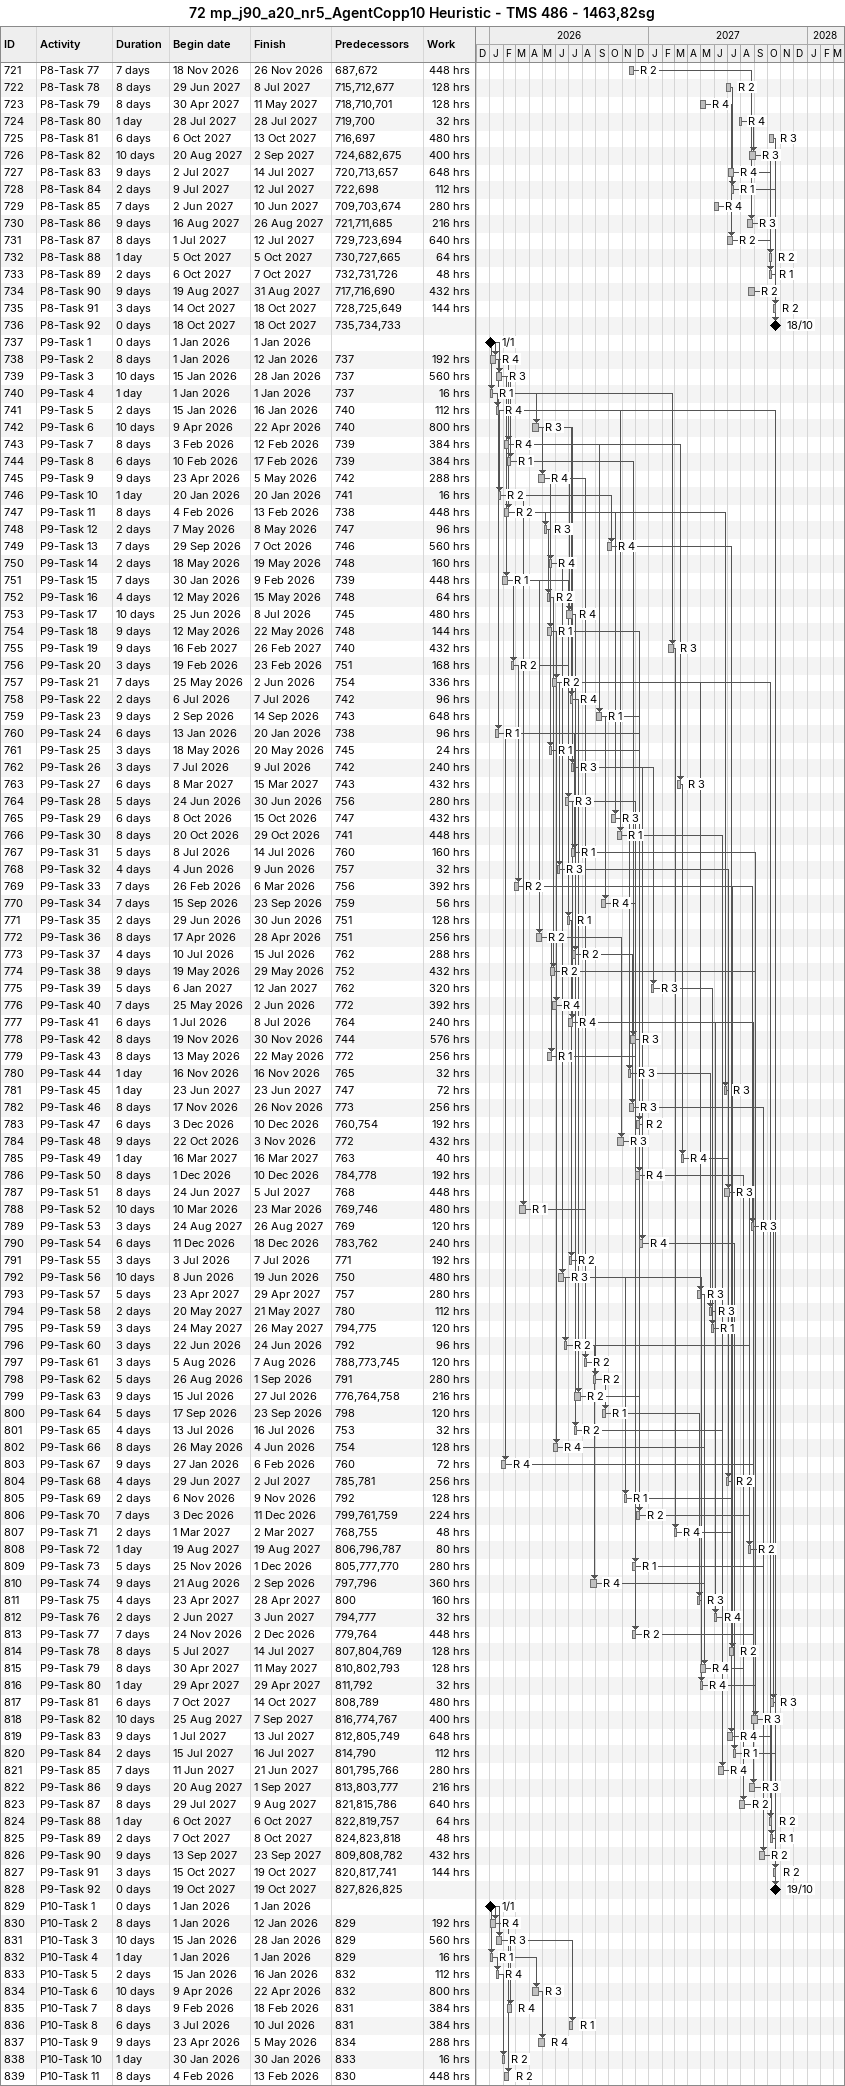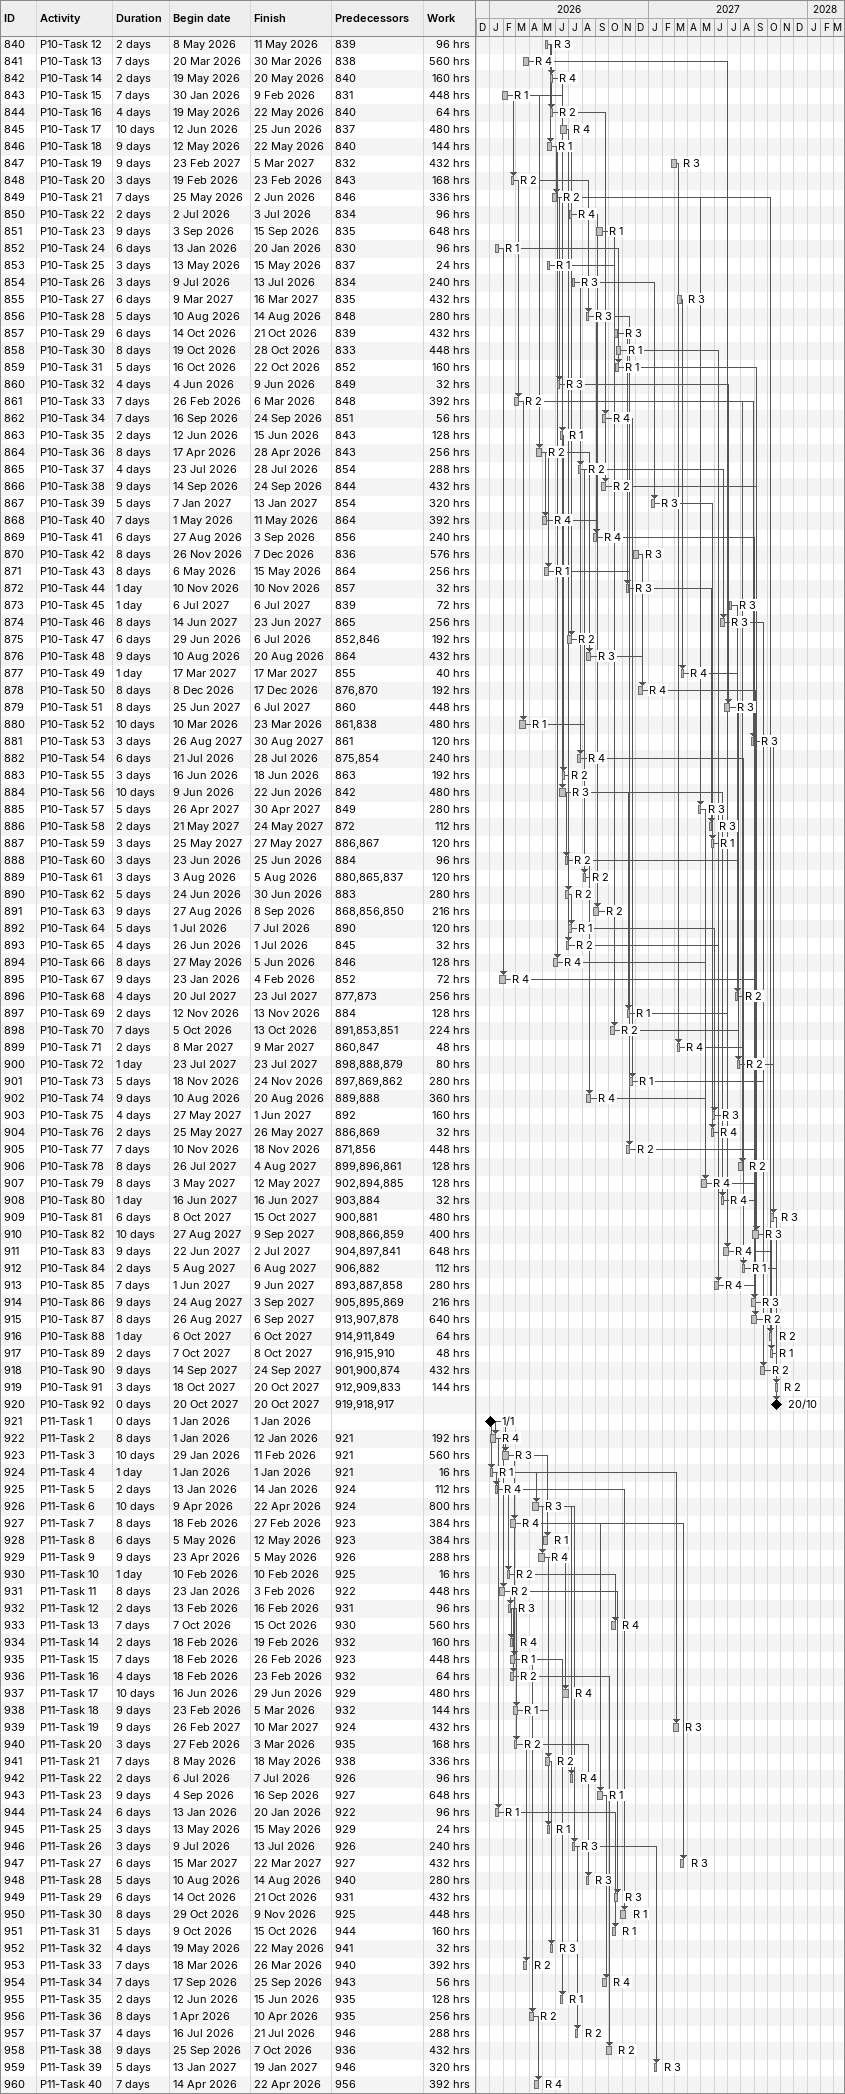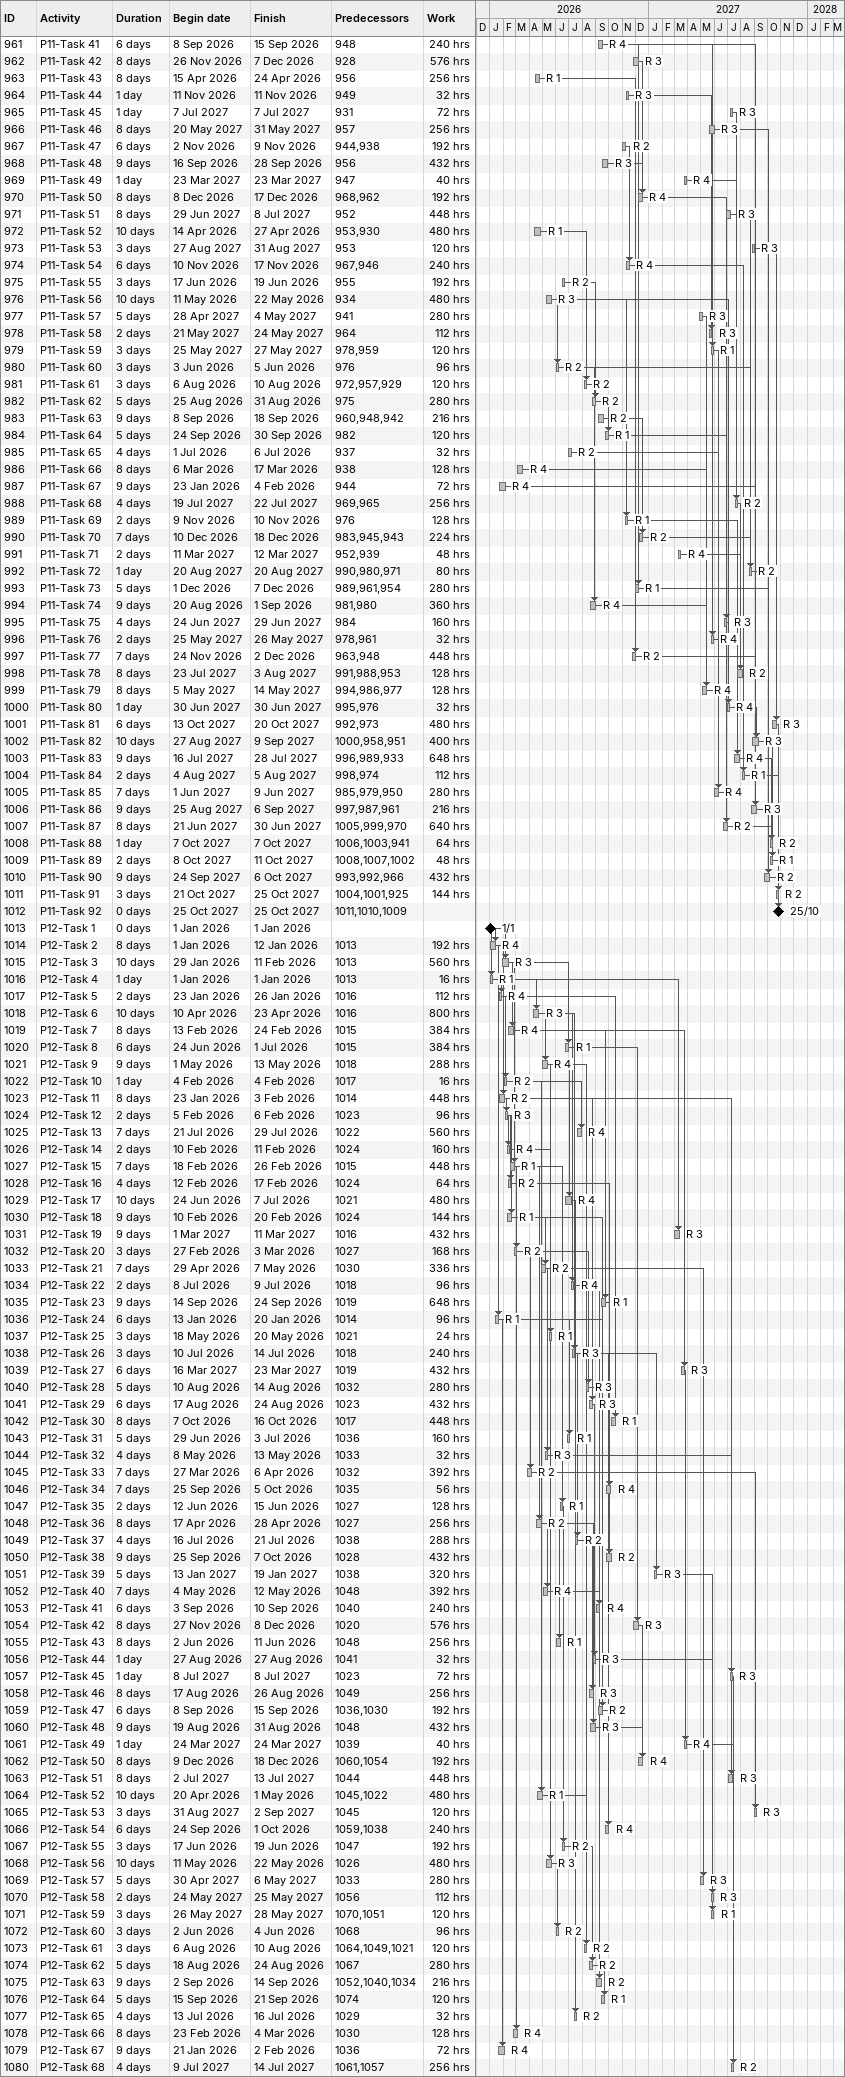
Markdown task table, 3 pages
72 mp_j90_a20_nr5_AgentCopp10 Heuristic - TMS 486 - 1463,82sg

| ID | Task | Duration | Start | Finish | Predecessors | Resources | Work (h) |
|---|---|---|---|---|---|---|---|
| 721 | P8-Task 77 | 7d | 2026-11-18 | 2026-11-26 | 687, 672 | R 2 | 448 |
| 722 | P8-Task 78 | 8d | 2027-06-29 | 2027-07-08 | 715, 712, 677 | R 2 | 128 |
| 723 | P8-Task 79 | 8d | 2027-04-30 | 2027-05-11 | 718, 710, 701 | R 4 | 128 |
| 724 | P8-Task 80 | 1d | 2027-07-28 | 2027-07-28 | 719, 700 | R 4 | 32 |
| 725 | P8-Task 81 | 6d | 2027-10-06 | 2027-10-13 | 716, 697 | R 3 | 480 |
| 726 | P8-Task 82 | 10d | 2027-08-20 | 2027-09-02 | 724, 682, 675 | R 3 | 400 |
| 727 | P8-Task 83 | 9d | 2027-07-02 | 2027-07-14 | 720, 713, 657 | R 4 | 648 |
| 728 | P8-Task 84 | 2d | 2027-07-09 | 2027-07-12 | 722, 698 | R 1 | 112 |
| 729 | P8-Task 85 | 7d | 2027-06-02 | 2027-06-10 | 709, 703, 674 | R 4 | 280 |
| 730 | P8-Task 86 | 9d | 2027-08-16 | 2027-08-26 | 721, 711, 685 | R 3 | 216 |
| 731 | P8-Task 87 | 8d | 2027-07-01 | 2027-07-12 | 729, 723, 694 | R 2 | 640 |
| 732 | P8-Task 88 | 1d | 2027-10-05 | 2027-10-05 | 730, 727, 665 | R 2 | 64 |
| 733 | P8-Task 89 | 2d | 2027-10-06 | 2027-10-07 | 732, 731, 726 | R 1 | 48 |
| 734 | P8-Task 90 | 9d | 2027-08-19 | 2027-08-31 | 717, 716, 690 | R 2 | 432 |
| 735 | P8-Task 91 | 3d | 2027-10-14 | 2027-10-18 | 728, 725, 649 | R 2 | 144 |
| 736 | P8-Task 92 | 0d | 2027-10-18 | 2027-10-18 | 735, 734, 733 |  |  |
| 737 | P9-Task 1 | 0d | 2026-01-01 | 2026-01-01 |  |  |  |
| 738 | P9-Task 2 | 8d | 2026-01-01 | 2026-01-12 | 737 | R 4 | 192 |
| 739 | P9-Task 3 | 10d | 2026-01-15 | 2026-01-28 | 737 | R 3 | 560 |
| 740 | P9-Task 4 | 1d | 2026-01-01 | 2026-01-01 | 737 | R 1 | 16 |
| 741 | P9-Task 5 | 2d | 2026-01-15 | 2026-01-16 | 740 | R 4 | 112 |
| 742 | P9-Task 6 | 10d | 2026-04-09 | 2026-04-22 | 740 | R 3 | 800 |
| 743 | P9-Task 7 | 8d | 2026-02-03 | 2026-02-12 | 739 | R 4 | 384 |
| 744 | P9-Task 8 | 6d | 2026-02-10 | 2026-02-17 | 739 | R 1 | 384 |
| 745 | P9-Task 9 | 9d | 2026-04-23 | 2026-05-05 | 742 | R 4 | 288 |
| 746 | P9-Task 10 | 1d | 2026-01-20 | 2026-01-20 | 741 | R 2 | 16 |
| 747 | P9-Task 11 | 8d | 2026-02-04 | 2026-02-13 | 738 | R 2 | 448 |
| 748 | P9-Task 12 | 2d | 2026-05-07 | 2026-05-08 | 747 | R 3 | 96 |
| 749 | P9-Task 13 | 7d | 2026-09-29 | 2026-10-07 | 746 | R 4 | 560 |
| 750 | P9-Task 14 | 2d | 2026-05-18 | 2026-05-19 | 748 | R 4 | 160 |
| 751 | P9-Task 15 | 7d | 2026-01-30 | 2026-02-09 | 739 | R 1 | 448 |
| 752 | P9-Task 16 | 4d | 2026-05-12 | 2026-05-15 | 748 | R 2 | 64 |
| 753 | P9-Task 17 | 10d | 2026-06-25 | 2026-07-08 | 745 | R 4 | 480 |
| 754 | P9-Task 18 | 9d | 2026-05-12 | 2026-05-22 | 748 | R 1 | 144 |
| 755 | P9-Task 19 | 9d | 2027-02-16 | 2027-02-26 | 740 | R 3 | 432 |
| 756 | P9-Task 20 | 3d | 2026-02-19 | 2026-02-23 | 751 | R 2 | 168 |
| 757 | P9-Task 21 | 7d | 2026-05-25 | 2026-06-02 | 754 | R 2 | 336 |
| 758 | P9-Task 22 | 2d | 2026-07-06 | 2026-07-07 | 742 | R 4 | 96 |
| 759 | P9-Task 23 | 9d | 2026-09-02 | 2026-09-14 | 743 | R 1 | 648 |
| 760 | P9-Task 24 | 6d | 2026-01-13 | 2026-01-20 | 738 | R 1 | 96 |
| 761 | P9-Task 25 | 3d | 2026-05-18 | 2026-05-20 | 745 | R 1 | 24 |
| 762 | P9-Task 26 | 3d | 2026-07-07 | 2026-07-09 | 742 | R 3 | 240 |
| 763 | P9-Task 27 | 6d | 2027-03-08 | 2027-03-15 | 743 | R 3 | 432 |
| 764 | P9-Task 28 | 5d | 2026-06-24 | 2026-06-30 | 756 | R 3 | 280 |
| 765 | P9-Task 29 | 6d | 2026-10-08 | 2026-10-15 | 747 | R 3 | 432 |
| 766 | P9-Task 30 | 8d | 2026-10-20 | 2026-10-29 | 741 | R 1 | 448 |
| 767 | P9-Task 31 | 5d | 2026-07-08 | 2026-07-14 | 760 | R 1 | 160 |
| 768 | P9-Task 32 | 4d | 2026-06-04 | 2026-06-09 | 757 | R 3 | 32 |
| 769 | P9-Task 33 | 7d | 2026-02-26 | 2026-03-06 | 756 | R 2 | 392 |
| 770 | P9-Task 34 | 7d | 2026-09-15 | 2026-09-23 | 759 | R 4 | 56 |
| 771 | P9-Task 35 | 2d | 2026-06-29 | 2026-06-30 | 751 | R 1 | 128 |
| 772 | P9-Task 36 | 8d | 2026-04-17 | 2026-04-28 | 751 | R 2 | 256 |
| 773 | P9-Task 37 | 4d | 2026-07-10 | 2026-07-15 | 762 | R 2 | 288 |
| 774 | P9-Task 38 | 9d | 2026-05-19 | 2026-05-29 | 752 | R 2 | 432 |
| 775 | P9-Task 39 | 5d | 2027-01-06 | 2027-01-12 | 762 | R 3 | 320 |
| 776 | P9-Task 40 | 7d | 2026-05-25 | 2026-06-02 | 772 | R 4 | 392 |
| 777 | P9-Task 41 | 6d | 2026-07-01 | 2026-07-08 | 764 | R 4 | 240 |
| 778 | P9-Task 42 | 8d | 2026-11-19 | 2026-11-30 | 744 | R 3 | 576 |
| 779 | P9-Task 43 | 8d | 2026-05-13 | 2026-05-22 | 772 | R 1 | 256 |
| 780 | P9-Task 44 | 1d | 2026-11-16 | 2026-11-16 | 765 | R 3 | 32 |
| 781 | P9-Task 45 | 1d | 2027-06-23 | 2027-06-23 | 747 | R 3 | 72 |
| 782 | P9-Task 46 | 8d | 2026-11-17 | 2026-11-26 | 773 | R 3 | 256 |
| 783 | P9-Task 47 | 6d | 2026-12-03 | 2026-12-10 | 760, 754 | R 2 | 192 |
| 784 | P9-Task 48 | 9d | 2026-10-22 | 2026-11-03 | 772 | R 3 | 432 |
| 785 | P9-Task 49 | 1d | 2027-03-16 | 2027-03-16 | 763 | R 4 | 40 |
| 786 | P9-Task 50 | 8d | 2026-12-01 | 2026-12-10 | 784, 778 | R 4 | 192 |
| 787 | P9-Task 51 | 8d | 2027-06-24 | 2027-07-05 | 768 | R 3 | 448 |
| 788 | P9-Task 52 | 10d | 2026-03-10 | 2026-03-23 | 769, 746 | R 1 | 480 |
| 789 | P9-Task 53 | 3d | 2027-08-24 | 2027-08-26 | 769 | R 3 | 120 |
| 790 | P9-Task 54 | 6d | 2026-12-11 | 2026-12-18 | 783, 762 | R 4 | 240 |
| 791 | P9-Task 55 | 3d | 2026-07-03 | 2026-07-07 | 771 | R 2 | 192 |
| 792 | P9-Task 56 | 10d | 2026-06-08 | 2026-06-19 | 750 | R 3 | 480 |
| 793 | P9-Task 57 | 5d | 2027-04-23 | 2027-04-29 | 757 | R 3 | 280 |
| 794 | P9-Task 58 | 2d | 2027-05-20 | 2027-05-21 | 780 | R 3 | 112 |
| 795 | P9-Task 59 | 3d | 2027-05-24 | 2027-05-26 | 794, 775 | R 1 | 120 |
| 796 | P9-Task 60 | 3d | 2026-06-22 | 2026-06-24 | 792 | R 2 | 96 |
| 797 | P9-Task 61 | 3d | 2026-08-05 | 2026-08-07 | 788, 773, 745 | R 2 | 120 |
| 798 | P9-Task 62 | 5d | 2026-08-26 | 2026-09-01 | 791 | R 2 | 280 |
| 799 | P9-Task 63 | 9d | 2026-07-15 | 2026-07-27 | 776, 764, 758 | R 2 | 216 |
| 800 | P9-Task 64 | 5d | 2026-09-17 | 2026-09-23 | 798 | R 1 | 120 |
| 801 | P9-Task 65 | 4d | 2026-07-13 | 2026-07-16 | 753 | R 2 | 32 |
| 802 | P9-Task 66 | 8d | 2026-05-26 | 2026-06-04 | 754 | R 4 | 128 |
| 803 | P9-Task 67 | 9d | 2026-01-27 | 2026-02-06 | 760 | R 4 | 72 |
| 804 | P9-Task 68 | 4d | 2027-06-29 | 2027-07-02 | 785, 781 | R 2 | 256 |
| 805 | P9-Task 69 | 2d | 2026-11-06 | 2026-11-09 | 792 | R 1 | 128 |
| 806 | P9-Task 70 | 7d | 2026-12-03 | 2026-12-11 | 799, 761, 759 | R 2 | 224 |
| 807 | P9-Task 71 | 2d | 2027-03-01 | 2027-03-02 | 768, 755 | R 4 | 48 |
| 808 | P9-Task 72 | 1d | 2027-08-19 | 2027-08-19 | 806, 796, 787 | R 2 | 80 |
| 809 | P9-Task 73 | 5d | 2026-11-25 | 2026-12-01 | 805, 777, 770 | R 1 | 280 |
| 810 | P9-Task 74 | 9d | 2026-08-21 | 2026-09-02 | 797, 796 | R 4 | 360 |
| 811 | P9-Task 75 | 4d | 2027-04-23 | 2027-04-28 | 800 | R 3 | 160 |
| 812 | P9-Task 76 | 2d | 2027-06-02 | 2027-06-03 | 794, 777 | R 4 | 32 |
| 813 | P9-Task 77 | 7d | 2026-11-24 | 2026-12-02 | 779, 764 | R 2 | 448 |
| 814 | P9-Task 78 | 8d | 2027-07-05 | 2027-07-14 | 807, 804, 769 | R 2 | 128 |
| 815 | P9-Task 79 | 8d | 2027-04-30 | 2027-05-11 | 810, 802, 793 | R 4 | 128 |
| 816 | P9-Task 80 | 1d | 2027-04-29 | 2027-04-29 | 811, 792 | R 4 | 32 |
| 817 | P9-Task 81 | 6d | 2027-10-07 | 2027-10-14 | 808, 789 | R 3 | 480 |
| 818 | P9-Task 82 | 10d | 2027-08-25 | 2027-09-07 | 816, 774, 767 | R 3 | 400 |
| 819 | P9-Task 83 | 9d | 2027-07-01 | 2027-07-13 | 812, 805, 749 | R 4 | 648 |
| 820 | P9-Task 84 | 2d | 2027-07-15 | 2027-07-16 | 814, 790 | R 1 | 112 |
| 821 | P9-Task 85 | 7d | 2027-06-11 | 2027-06-21 | 801, 795, 766 | R 4 | 280 |
| 822 | P9-Task 86 | 9d | 2027-08-20 | 2027-09-01 | 813, 803, 777 | R 3 | 216 |
| 823 | P9-Task 87 | 8d | 2027-07-29 | 2027-08-09 | 821, 815, 786 | R 2 | 640 |
| 824 | P9-Task 88 | 1d | 2027-10-06 | 2027-10-06 | 822, 819, 757 | R 2 | 64 |
| 825 | P9-Task 89 | 2d | 2027-10-07 | 2027-10-08 | 824, 823, 818 | R 1 | 48 |
| 826 | P9-Task 90 | 9d | 2027-09-13 | 2027-09-23 | 809, 808, 782 | R 2 | 432 |
| 827 | P9-Task 91 | 3d | 2027-10-15 | 2027-10-19 | 820, 817, 741 | R 2 | 144 |
| 828 | P9-Task 92 | 0d | 2027-10-19 | 2027-10-19 | 827, 826, 825 |  |  |
| 829 | P10-Task 1 | 0d | 2026-01-01 | 2026-01-01 |  |  |  |
| 830 | P10-Task 2 | 8d | 2026-01-01 | 2026-01-12 | 829 | R 4 | 192 |
| 831 | P10-Task 3 | 10d | 2026-01-15 | 2026-01-28 | 829 | R 3 | 560 |
| 832 | P10-Task 4 | 1d | 2026-01-01 | 2026-01-01 | 829 | R 1 | 16 |
| 833 | P10-Task 5 | 2d | 2026-01-15 | 2026-01-16 | 832 | R 4 | 112 |
| 834 | P10-Task 6 | 10d | 2026-04-09 | 2026-04-22 | 832 | R 3 | 800 |
| 835 | P10-Task 7 | 8d | 2026-02-09 | 2026-02-18 | 831 | R 4 | 384 |
| 836 | P10-Task 8 | 6d | 2026-07-03 | 2026-07-10 | 831 | R 1 | 384 |
| 837 | P10-Task 9 | 9d | 2026-04-23 | 2026-05-05 | 834 | R 4 | 288 |
| 838 | P10-Task 10 | 1d | 2026-01-30 | 2026-01-30 | 833 | R 2 | 16 |
| 839 | P10-Task 11 | 8d | 2026-02-04 | 2026-02-13 | 830 | R 2 | 448 |
| 840 | P10-Task 12 | 2d | 2026-05-08 | 2026-05-11 | 839 | R 3 | 96 |
| 841 | P10-Task 13 | 7d | 2026-03-20 | 2026-03-30 | 838 | R 4 | 560 |
| 842 | P10-Task 14 | 2d | 2026-05-19 | 2026-05-20 | 840 | R 4 | 160 |
| 843 | P10-Task 15 | 7d | 2026-01-30 | 2026-02-09 | 831 | R 1 | 448 |
| 844 | P10-Task 16 | 4d | 2026-05-19 | 2026-05-22 | 840 | R 2 | 64 |
| 845 | P10-Task 17 | 10d | 2026-06-12 | 2026-06-25 | 837 | R 4 | 480 |
| 846 | P10-Task 18 | 9d | 2026-05-12 | 2026-05-22 | 840 | R 1 | 144 |
| 847 | P10-Task 19 | 9d | 2027-02-23 | 2027-03-05 | 832 | R 3 | 432 |
| 848 | P10-Task 20 | 3d | 2026-02-19 | 2026-02-23 | 843 | R 2 | 168 |
| 849 | P10-Task 21 | 7d | 2026-05-25 | 2026-06-02 | 846 | R 2 | 336 |
| 850 | P10-Task 22 | 2d | 2026-07-02 | 2026-07-03 | 834 | R 4 | 96 |
| 851 | P10-Task 23 | 9d | 2026-09-03 | 2026-09-15 | 835 | R 1 | 648 |
| 852 | P10-Task 24 | 6d | 2026-01-13 | 2026-01-20 | 830 | R 1 | 96 |
| 853 | P10-Task 25 | 3d | 2026-05-13 | 2026-05-15 | 837 | R 1 | 24 |
| 854 | P10-Task 26 | 3d | 2026-07-09 | 2026-07-13 | 834 | R 3 | 240 |
| 855 | P10-Task 27 | 6d | 2027-03-09 | 2027-03-16 | 835 | R 3 | 432 |
| 856 | P10-Task 28 | 5d | 2026-08-10 | 2026-08-14 | 848 | R 3 | 280 |
| 857 | P10-Task 29 | 6d | 2026-10-14 | 2026-10-21 | 839 | R 3 | 432 |
| 858 | P10-Task 30 | 8d | 2026-10-19 | 2026-10-28 | 833 | R 1 | 448 |
| 859 | P10-Task 31 | 5d | 2026-10-16 | 2026-10-22 | 852 | R 1 | 160 |
| 860 | P10-Task 32 | 4d | 2026-06-04 | 2026-06-09 | 849 | R 3 | 32 |
| 861 | P10-Task 33 | 7d | 2026-02-26 | 2026-03-06 | 848 | R 2 | 392 |
| 862 | P10-Task 34 | 7d | 2026-09-16 | 2026-09-24 | 851 | R 4 | 56 |
| 863 | P10-Task 35 | 2d | 2026-06-12 | 2026-06-15 | 843 | R 1 | 128 |
| 864 | P10-Task 36 | 8d | 2026-04-17 | 2026-04-28 | 843 | R 2 | 256 |
| 865 | P10-Task 37 | 4d | 2026-07-23 | 2026-07-28 | 854 | R 2 | 288 |
| 866 | P10-Task 38 | 9d | 2026-09-14 | 2026-09-24 | 844 | R 2 | 432 |
| 867 | P10-Task 39 | 5d | 2027-01-07 | 2027-01-13 | 854 | R 3 | 320 |
| 868 | P10-Task 40 | 7d | 2026-05-01 | 2026-05-11 | 864 | R 4 | 392 |
| 869 | P10-Task 41 | 6d | 2026-08-27 | 2026-09-03 | 856 | R 4 | 240 |
| 870 | P10-Task 42 | 8d | 2026-11-26 | 2026-12-07 | 836 | R 3 | 576 |
| 871 | P10-Task 43 | 8d | 2026-05-06 | 2026-05-15 | 864 | R 1 | 256 |
| 872 | P10-Task 44 | 1d | 2026-11-10 | 2026-11-10 | 857 | R 3 | 32 |
| 873 | P10-Task 45 | 1d | 2027-07-06 | 2027-07-06 | 839 | R 3 | 72 |
| 874 | P10-Task 46 | 8d | 2027-06-14 | 2027-06-23 | 865 | R 3 | 256 |
| 875 | P10-Task 47 | 6d | 2026-06-29 | 2026-07-06 | 852, 846 | R 2 | 192 |
| 876 | P10-Task 48 | 9d | 2026-08-10 | 2026-08-20 | 864 | R 3 | 432 |
| 877 | P10-Task 49 | 1d | 2027-03-17 | 2027-03-17 | 855 | R 4 | 40 |
| 878 | P10-Task 50 | 8d | 2026-12-08 | 2026-12-17 | 876, 870 | R 4 | 192 |
| 879 | P10-Task 51 | 8d | 2027-06-25 | 2027-07-06 | 860 | R 3 | 448 |
| 880 | P10-Task 52 | 10d | 2026-03-10 | 2026-03-23 | 861, 838 | R 1 | 480 |
| 881 | P10-Task 53 | 3d | 2027-08-26 | 2027-08-30 | 861 | R 3 | 120 |
| 882 | P10-Task 54 | 6d | 2026-07-21 | 2026-07-28 | 875, 854 | R 4 | 240 |
| 883 | P10-Task 55 | 3d | 2026-06-16 | 2026-06-18 | 863 | R 2 | 192 |
| 884 | P10-Task 56 | 10d | 2026-06-09 | 2026-06-22 | 842 | R 3 | 480 |
| 885 | P10-Task 57 | 5d | 2027-04-26 | 2027-04-30 | 849 | R 3 | 280 |
| 886 | P10-Task 58 | 2d | 2027-05-21 | 2027-05-24 | 872 | R 3 | 112 |
| 887 | P10-Task 59 | 3d | 2027-05-25 | 2027-05-27 | 886, 867 | R 1 | 120 |
| 888 | P10-Task 60 | 3d | 2026-06-23 | 2026-06-25 | 884 | R 2 | 96 |
| 889 | P10-Task 61 | 3d | 2026-08-03 | 2026-08-05 | 880, 865, 837 | R 2 | 120 |
| 890 | P10-Task 62 | 5d | 2026-06-24 | 2026-06-30 | 883 | R 2 | 280 |
| 891 | P10-Task 63 | 9d | 2026-08-27 | 2026-09-08 | 868, 856, 850 | R 2 | 216 |
| 892 | P10-Task 64 | 5d | 2026-07-01 | 2026-07-07 | 890 | R 1 | 120 |
| 893 | P10-Task 65 | 4d | 2026-06-26 | 2026-07-01 | 845 | R 2 | 32 |
| 894 | P10-Task 66 | 8d | 2026-05-27 | 2026-06-05 | 846 | R 4 | 128 |
| 895 | P10-Task 67 | 9d | 2026-01-23 | 2026-02-04 | 852 | R 4 | 72 |
| 896 | P10-Task 68 | 4d | 2027-07-20 | 2027-07-23 | 877, 873 | R 2 | 256 |
| 897 | P10-Task 69 | 2d | 2026-11-12 | 2026-11-13 | 884 | R 1 | 128 |
| 898 | P10-Task 70 | 7d | 2026-10-05 | 2026-10-13 | 891, 853, 851 | R 2 | 224 |
| 899 | P10-Task 71 | 2d | 2027-03-08 | 2027-03-09 | 860, 847 | R 4 | 48 |
| 900 | P10-Task 72 | 1d | 2027-07-23 | 2027-07-23 | 898, 888, 879 | R 2 | 80 |
| 901 | P10-Task 73 | 5d | 2026-11-18 | 2026-11-24 | 897, 869, 862 | R 1 | 280 |
| 902 | P10-Task 74 | 9d | 2026-08-10 | 2026-08-20 | 889, 888 | R 4 | 360 |
| 903 | P10-Task 75 | 4d | 2027-05-27 | 2027-06-01 | 892 | R 3 | 160 |
| 904 | P10-Task 76 | 2d | 2027-05-25 | 2027-05-26 | 886, 869 | R 4 | 32 |
| 905 | P10-Task 77 | 7d | 2026-11-10 | 2026-11-18 | 871, 856 | R 2 | 448 |
| 906 | P10-Task 78 | 8d | 2027-07-26 | 2027-08-04 | 899, 896, 861 | R 2 | 128 |
| 907 | P10-Task 79 | 8d | 2027-05-03 | 2027-05-12 | 902, 894, 885 | R 4 | 128 |
| 908 | P10-Task 80 | 1d | 2027-06-16 | 2027-06-16 | 903, 884 | R 4 | 32 |
| 909 | P10-Task 81 | 6d | 2027-10-08 | 2027-10-15 | 900, 881 | R 3 | 480 |
| 910 | P10-Task 82 | 10d | 2027-08-27 | 2027-09-09 | 908, 866, 859 | R 3 | 400 |
| 911 | P10-Task 83 | 9d | 2027-06-22 | 2027-07-02 | 904, 897, 841 | R 4 | 648 |
| 912 | P10-Task 84 | 2d | 2027-08-05 | 2027-08-06 | 906, 882 | R 1 | 112 |
| 913 | P10-Task 85 | 7d | 2027-06-01 | 2027-06-09 | 893, 887, 858 | R 4 | 280 |
| 914 | P10-Task 86 | 9d | 2027-08-24 | 2027-09-03 | 905, 895, 869 | R 3 | 216 |
| 915 | P10-Task 87 | 8d | 2027-08-26 | 2027-09-06 | 913, 907, 878 | R 2 | 640 |
| 916 | P10-Task 88 | 1d | 2027-10-06 | 2027-10-06 | 914, 911, 849 | R 2 | 64 |
| 917 | P10-Task 89 | 2d | 2027-10-07 | 2027-10-08 | 916, 915, 910 | R 1 | 48 |
| 918 | P10-Task 90 | 9d | 2027-09-14 | 2027-09-24 | 901, 900, 874 | R 2 | 432 |
| 919 | P10-Task 91 | 3d | 2027-10-18 | 2027-10-20 | 912, 909, 833 | R 2 | 144 |
| 920 | P10-Task 92 | 0d | 2027-10-20 | 2027-10-20 | 919, 918, 917 |  |  |
| 921 | P11-Task 1 | 0d | 2026-01-01 | 2026-01-01 |  |  |  |
| 922 | P11-Task 2 | 8d | 2026-01-01 | 2026-01-12 | 921 | R 4 | 192 |
| 923 | P11-Task 3 | 10d | 2026-01-29 | 2026-02-11 | 921 | R 3 | 560 |
| 924 | P11-Task 4 | 1d | 2026-01-01 | 2026-01-01 | 921 | R 1 | 16 |
| 925 | P11-Task 5 | 2d | 2026-01-13 | 2026-01-14 | 924 | R 4 | 112 |
| 926 | P11-Task 6 | 10d | 2026-04-09 | 2026-04-22 | 924 | R 3 | 800 |
| 927 | P11-Task 7 | 8d | 2026-02-18 | 2026-02-27 | 923 | R 4 | 384 |
| 928 | P11-Task 8 | 6d | 2026-05-05 | 2026-05-12 | 923 | R 1 | 384 |
| 929 | P11-Task 9 | 9d | 2026-04-23 | 2026-05-05 | 926 | R 4 | 288 |
| 930 | P11-Task 10 | 1d | 2026-02-10 | 2026-02-10 | 925 | R 2 | 16 |
| 931 | P11-Task 11 | 8d | 2026-01-23 | 2026-02-03 | 922 | R 2 | 448 |
| 932 | P11-Task 12 | 2d | 2026-02-13 | 2026-02-16 | 931 | R 3 | 96 |
| 933 | P11-Task 13 | 7d | 2026-10-07 | 2026-10-15 | 930 | R 4 | 560 |
| 934 | P11-Task 14 | 2d | 2026-02-18 | 2026-02-19 | 932 | R 4 | 160 |
| 935 | P11-Task 15 | 7d | 2026-02-18 | 2026-02-26 | 923 | R 1 | 448 |
| 936 | P11-Task 16 | 4d | 2026-02-18 | 2026-02-23 | 932 | R 2 | 64 |
| 937 | P11-Task 17 | 10d | 2026-06-16 | 2026-06-29 | 929 | R 4 | 480 |
| 938 | P11-Task 18 | 9d | 2026-02-23 | 2026-03-05 | 932 | R 1 | 144 |
| 939 | P11-Task 19 | 9d | 2027-02-26 | 2027-03-10 | 924 | R 3 | 432 |
| 940 | P11-Task 20 | 3d | 2026-02-27 | 2026-03-03 | 935 | R 2 | 168 |
| 941 | P11-Task 21 | 7d | 2026-05-08 | 2026-05-18 | 938 | R 2 | 336 |
| 942 | P11-Task 22 | 2d | 2026-07-06 | 2026-07-07 | 926 | R 4 | 96 |
| 943 | P11-Task 23 | 9d | 2026-09-04 | 2026-09-16 | 927 | R 1 | 648 |
| 944 | P11-Task 24 | 6d | 2026-01-13 | 2026-01-20 | 922 | R 1 | 96 |
| 945 | P11-Task 25 | 3d | 2026-05-13 | 2026-05-15 | 929 | R 1 | 24 |
| 946 | P11-Task 26 | 3d | 2026-07-09 | 2026-07-13 | 926 | R 3 | 240 |
| 947 | P11-Task 27 | 6d | 2027-03-15 | 2027-03-22 | 927 | R 3 | 432 |
| 948 | P11-Task 28 | 5d | 2026-08-10 | 2026-08-14 | 940 | R 3 | 280 |
| 949 | P11-Task 29 | 6d | 2026-10-14 | 2026-10-21 | 931 | R 3 | 432 |
| 950 | P11-Task 30 | 8d | 2026-10-29 | 2026-11-09 | 925 | R 1 | 448 |
| 951 | P11-Task 31 | 5d | 2026-10-09 | 2026-10-15 | 944 | R 1 | 160 |
| 952 | P11-Task 32 | 4d | 2026-05-19 | 2026-05-22 | 941 | R 3 | 32 |
| 953 | P11-Task 33 | 7d | 2026-03-18 | 2026-03-26 | 940 | R 2 | 392 |
| 954 | P11-Task 34 | 7d | 2026-09-17 | 2026-09-25 | 943 | R 4 | 56 |
| 955 | P11-Task 35 | 2d | 2026-06-12 | 2026-06-15 | 935 | R 1 | 128 |
| 956 | P11-Task 36 | 8d | 2026-04-01 | 2026-04-10 | 935 | R 2 | 256 |
| 957 | P11-Task 37 | 4d | 2026-07-16 | 2026-07-21 | 946 | R 2 | 288 |
| 958 | P11-Task 38 | 9d | 2026-09-25 | 2026-10-07 | 936 | R 2 | 432 |
| 959 | P11-Task 39 | 5d | 2027-01-13 | 2027-01-19 | 946 | R 3 | 320 |
| 960 | P11-Task 40 | 7d | 2026-04-14 | 2026-04-22 | 956 | R 4 | 392 |
| 961 | P11-Task 41 | 6d | 2026-09-08 | 2026-09-15 | 948 | R 4 | 240 |
| 962 | P11-Task 42 | 8d | 2026-11-26 | 2026-12-07 | 928 | R 3 | 576 |
| 963 | P11-Task 43 | 8d | 2026-04-15 | 2026-04-24 | 956 | R 1 | 256 |
| 964 | P11-Task 44 | 1d | 2026-11-11 | 2026-11-11 | 949 | R 3 | 32 |
| 965 | P11-Task 45 | 1d | 2027-07-07 | 2027-07-07 | 931 | R 3 | 72 |
| 966 | P11-Task 46 | 8d | 2027-05-20 | 2027-05-31 | 957 | R 3 | 256 |
| 967 | P11-Task 47 | 6d | 2026-11-02 | 2026-11-09 | 944, 938 | R 2 | 192 |
| 968 | P11-Task 48 | 9d | 2026-09-16 | 2026-09-28 | 956 | R 3 | 432 |
| 969 | P11-Task 49 | 1d | 2027-03-23 | 2027-03-23 | 947 | R 4 | 40 |
| 970 | P11-Task 50 | 8d | 2026-12-08 | 2026-12-17 | 968, 962 | R 4 | 192 |
| 971 | P11-Task 51 | 8d | 2027-06-29 | 2027-07-08 | 952 | R 3 | 448 |
| 972 | P11-Task 52 | 10d | 2026-04-14 | 2026-04-27 | 953, 930 | R 1 | 480 |
| 973 | P11-Task 53 | 3d | 2027-08-27 | 2027-08-31 | 953 | R 3 | 120 |
| 974 | P11-Task 54 | 6d | 2026-11-10 | 2026-11-17 | 967, 946 | R 4 | 240 |
| 975 | P11-Task 55 | 3d | 2026-06-17 | 2026-06-19 | 955 | R 2 | 192 |
| 976 | P11-Task 56 | 10d | 2026-05-11 | 2026-05-22 | 934 | R 3 | 480 |
| 977 | P11-Task 57 | 5d | 2027-04-28 | 2027-05-04 | 941 | R 3 | 280 |
| 978 | P11-Task 58 | 2d | 2027-05-21 | 2027-05-24 | 964 | R 3 | 112 |
| 979 | P11-Task 59 | 3d | 2027-05-25 | 2027-05-27 | 978, 959 | R 1 | 120 |
| 980 | P11-Task 60 | 3d | 2026-06-03 | 2026-06-05 | 976 | R 2 | 96 |
| 981 | P11-Task 61 | 3d | 2026-08-06 | 2026-08-10 | 972, 957, 929 | R 2 | 120 |
| 982 | P11-Task 62 | 5d | 2026-08-25 | 2026-08-31 | 975 | R 2 | 280 |
| 983 | P11-Task 63 | 9d | 2026-09-08 | 2026-09-18 | 960, 948, 942 | R 2 | 216 |
| 984 | P11-Task 64 | 5d | 2026-09-24 | 2026-09-30 | 982 | R 1 | 120 |
| 985 | P11-Task 65 | 4d | 2026-07-01 | 2026-07-06 | 937 | R 2 | 32 |
| 986 | P11-Task 66 | 8d | 2026-03-06 | 2026-03-17 | 938 | R 4 | 128 |
| 987 | P11-Task 67 | 9d | 2026-01-23 | 2026-02-04 | 944 | R 4 | 72 |
| 988 | P11-Task 68 | 4d | 2027-07-19 | 2027-07-22 | 969, 965 | R 2 | 256 |
| 989 | P11-Task 69 | 2d | 2026-11-09 | 2026-11-10 | 976 | R 1 | 128 |
| 990 | P11-Task 70 | 7d | 2026-12-10 | 2026-12-18 | 983, 945, 943 | R 2 | 224 |
| 991 | P11-Task 71 | 2d | 2027-03-11 | 2027-03-12 | 952, 939 | R 4 | 48 |
| 992 | P11-Task 72 | 1d | 2027-08-20 | 2027-08-20 | 990, 980, 971 | R 2 | 80 |
| 993 | P11-Task 73 | 5d | 2026-12-01 | 2026-12-07 | 989, 961, 954 | R 1 | 280 |
| 994 | P11-Task 74 | 9d | 2026-08-20 | 2026-09-01 | 981, 980 | R 4 | 360 |
| 995 | P11-Task 75 | 4d | 2027-06-24 | 2027-06-29 | 984 | R 3 | 160 |
| 996 | P11-Task 76 | 2d | 2027-05-25 | 2027-05-26 | 978, 961 | R 4 | 32 |
| 997 | P11-Task 77 | 7d | 2026-11-24 | 2026-12-02 | 963, 948 | R 2 | 448 |
| 998 | P11-Task 78 | 8d | 2027-07-23 | 2027-08-03 | 991, 988, 953 | R 2 | 128 |
| 999 | P11-Task 79 | 8d | 2027-05-05 | 2027-05-14 | 994, 986, 977 | R 4 | 128 |
| 1000 | P11-Task 80 | 1d | 2027-06-30 | 2027-06-30 | 995, 976 | R 4 | 32 |
| 1001 | P11-Task 81 | 6d | 2027-10-13 | 2027-10-20 | 992, 973 | R 3 | 480 |
| 1002 | P11-Task 82 | 10d | 2027-08-27 | 2027-09-09 | 1000, 958, 951 | R 3 | 400 |
| 1003 | P11-Task 83 | 9d | 2027-07-16 | 2027-07-28 | 996, 989, 933 | R 4 | 648 |
| 1004 | P11-Task 84 | 2d | 2027-08-04 | 2027-08-05 | 998, 974 | R 1 | 112 |
| 1005 | P11-Task 85 | 7d | 2027-06-01 | 2027-06-09 | 985, 979, 950 | R 4 | 280 |
| 1006 | P11-Task 86 | 9d | 2027-08-25 | 2027-09-06 | 997, 987, 961 | R 3 | 216 |
| 1007 | P11-Task 87 | 8d | 2027-06-21 | 2027-06-30 | 1005, 999, 970 | R 2 | 640 |
| 1008 | P11-Task 88 | 1d | 2027-10-07 | 2027-10-07 | 1006, 1003, 941 | R 2 | 64 |
| 1009 | P11-Task 89 | 2d | 2027-10-08 | 2027-10-11 | 1008, 1007, 1002 | R 1 | 48 |
| 1010 | P11-Task 90 | 9d | 2027-09-24 | 2027-10-06 | 993, 992, 966 | R 2 | 432 |
| 1011 | P11-Task 91 | 3d | 2027-10-21 | 2027-10-25 | 1004, 1001, 925 | R 2 | 144 |
| 1012 | P11-Task 92 | 0d | 2027-10-25 | 2027-10-25 | 1011, 1010, 1009 |  |  |
| 1013 | P12-Task 1 | 0d | 2026-01-01 | 2026-01-01 |  |  |  |
| 1014 | P12-Task 2 | 8d | 2026-01-01 | 2026-01-12 | 1013 | R 4 | 192 |
| 1015 | P12-Task 3 | 10d | 2026-01-29 | 2026-02-11 | 1013 | R 3 | 560 |
| 1016 | P12-Task 4 | 1d | 2026-01-01 | 2026-01-01 | 1013 | R 1 | 16 |
| 1017 | P12-Task 5 | 2d | 2026-01-23 | 2026-01-26 | 1016 | R 4 | 112 |
| 1018 | P12-Task 6 | 10d | 2026-04-10 | 2026-04-23 | 1016 | R 3 | 800 |
| 1019 | P12-Task 7 | 8d | 2026-02-13 | 2026-02-24 | 1015 | R 4 | 384 |
| 1020 | P12-Task 8 | 6d | 2026-06-24 | 2026-07-01 | 1015 | R 1 | 384 |
| 1021 | P12-Task 9 | 9d | 2026-05-01 | 2026-05-13 | 1018 | R 4 | 288 |
| 1022 | P12-Task 10 | 1d | 2026-02-04 | 2026-02-04 | 1017 | R 2 | 16 |
| 1023 | P12-Task 11 | 8d | 2026-01-23 | 2026-02-03 | 1014 | R 2 | 448 |
| 1024 | P12-Task 12 | 2d | 2026-02-05 | 2026-02-06 | 1023 | R 3 | 96 |
| 1025 | P12-Task 13 | 7d | 2026-07-21 | 2026-07-29 | 1022 | R 4 | 560 |
| 1026 | P12-Task 14 | 2d | 2026-02-10 | 2026-02-11 | 1024 | R 4 | 160 |
| 1027 | P12-Task 15 | 7d | 2026-02-18 | 2026-02-26 | 1015 | R 1 | 448 |
| 1028 | P12-Task 16 | 4d | 2026-02-12 | 2026-02-17 | 1024 | R 2 | 64 |
| 1029 | P12-Task 17 | 10d | 2026-06-24 | 2026-07-07 | 1021 | R 4 | 480 |
| 1030 | P12-Task 18 | 9d | 2026-02-10 | 2026-02-20 | 1024 | R 1 | 144 |
| 1031 | P12-Task 19 | 9d | 2027-03-01 | 2027-03-11 | 1016 | R 3 | 432 |
| 1032 | P12-Task 20 | 3d | 2026-02-27 | 2026-03-03 | 1027 | R 2 | 168 |
| 1033 | P12-Task 21 | 7d | 2026-04-29 | 2026-05-07 | 1030 | R 2 | 336 |
| 1034 | P12-Task 22 | 2d | 2026-07-08 | 2026-07-09 | 1018 | R 4 | 96 |
| 1035 | P12-Task 23 | 9d | 2026-09-14 | 2026-09-24 | 1019 | R 1 | 648 |
| 1036 | P12-Task 24 | 6d | 2026-01-13 | 2026-01-20 | 1014 | R 1 | 96 |
| 1037 | P12-Task 25 | 3d | 2026-05-18 | 2026-05-20 | 1021 | R 1 | 24 |
| 1038 | P12-Task 26 | 3d | 2026-07-10 | 2026-07-14 | 1018 | R 3 | 240 |
| 1039 | P12-Task 27 | 6d | 2027-03-16 | 2027-03-23 | 1019 | R 3 | 432 |
| 1040 | P12-Task 28 | 5d | 2026-08-10 | 2026-08-14 | 1032 | R 3 | 280 |
| 1041 | P12-Task 29 | 6d | 2026-08-17 | 2026-08-24 | 1023 | R 3 | 432 |
| 1042 | P12-Task 30 | 8d | 2026-10-07 | 2026-10-16 | 1017 | R 1 | 448 |
| 1043 | P12-Task 31 | 5d | 2026-06-29 | 2026-07-03 | 1036 | R 1 | 160 |
| 1044 | P12-Task 32 | 4d | 2026-05-08 | 2026-05-13 | 1033 | R 3 | 32 |
| 1045 | P12-Task 33 | 7d | 2026-03-27 | 2026-04-06 | 1032 | R 2 | 392 |
| 1046 | P12-Task 34 | 7d | 2026-09-25 | 2026-10-05 | 1035 | R 4 | 56 |
| 1047 | P12-Task 35 | 2d | 2026-06-12 | 2026-06-15 | 1027 | R 1 | 128 |
| 1048 | P12-Task 36 | 8d | 2026-04-17 | 2026-04-28 | 1027 | R 2 | 256 |
| 1049 | P12-Task 37 | 4d | 2026-07-16 | 2026-07-21 | 1038 | R 2 | 288 |
| 1050 | P12-Task 38 | 9d | 2026-09-25 | 2026-10-07 | 1028 | R 2 | 432 |
| 1051 | P12-Task 39 | 5d | 2027-01-13 | 2027-01-19 | 1038 | R 3 | 320 |
| 1052 | P12-Task 40 | 7d | 2026-05-04 | 2026-05-12 | 1048 | R 4 | 392 |
| 1053 | P12-Task 41 | 6d | 2026-09-03 | 2026-09-10 | 1040 | R 4 | 240 |
| 1054 | P12-Task 42 | 8d | 2026-11-27 | 2026-12-08 | 1020 | R 3 | 576 |
| 1055 | P12-Task 43 | 8d | 2026-06-02 | 2026-06-11 | 1048 | R 1 | 256 |
| 1056 | P12-Task 44 | 1d | 2026-08-27 | 2026-08-27 | 1041 | R 3 | 32 |
| 1057 | P12-Task 45 | 1d | 2027-07-08 | 2027-07-08 | 1023 | R 3 | 72 |
| 1058 | P12-Task 46 | 8d | 2026-08-17 | 2026-08-26 | 1049 | R 3 | 256 |
| 1059 | P12-Task 47 | 6d | 2026-09-08 | 2026-09-15 | 1036, 1030 | R 2 | 192 |
| 1060 | P12-Task 48 | 9d | 2026-08-19 | 2026-08-31 | 1048 | R 3 | 432 |
| 1061 | P12-Task 49 | 1d | 2027-03-24 | 2027-03-24 | 1039 | R 4 | 40 |
| 1062 | P12-Task 50 | 8d | 2026-12-09 | 2026-12-18 | 1060, 1054 | R 4 | 192 |
| 1063 | P12-Task 51 | 8d | 2027-07-02 | 2027-07-13 | 1044 | R 3 | 448 |
| 1064 | P12-Task 52 | 10d | 2026-04-20 | 2026-05-01 | 1045, 1022 | R 1 | 480 |
| 1065 | P12-Task 53 | 3d | 2027-08-31 | 2027-09-02 | 1045 | R 3 | 120 |
| 1066 | P12-Task 54 | 6d | 2026-09-24 | 2026-10-01 | 1059, 1038 | R 4 | 240 |
| 1067 | P12-Task 55 | 3d | 2026-06-17 | 2026-06-19 | 1047 | R 2 | 192 |
| 1068 | P12-Task 56 | 10d | 2026-05-11 | 2026-05-22 | 1026 | R 3 | 480 |
| 1069 | P12-Task 57 | 5d | 2027-04-30 | 2027-05-06 | 1033 | R 3 | 280 |
| 1070 | P12-Task 58 | 2d | 2027-05-24 | 2027-05-25 | 1056 | R 3 | 112 |
| 1071 | P12-Task 59 | 3d | 2027-05-26 | 2027-05-28 | 1070, 1051 | R 1 | 120 |
| 1072 | P12-Task 60 | 3d | 2026-06-02 | 2026-06-04 | 1068 | R 2 | 96 |
| 1073 | P12-Task 61 | 3d | 2026-08-06 | 2026-08-10 | 1064, 1049, 1021 | R 2 | 120 |
| 1074 | P12-Task 62 | 5d | 2026-08-18 | 2026-08-24 | 1067 | R 2 | 280 |
| 1075 | P12-Task 63 | 9d | 2026-09-02 | 2026-09-14 | 1052, 1040, 1034 | R 2 | 216 |
| 1076 | P12-Task 64 | 5d | 2026-09-15 | 2026-09-21 | 1074 | R 1 | 120 |
| 1077 | P12-Task 65 | 4d | 2026-07-13 | 2026-07-16 | 1029 | R 2 | 32 |
| 1078 | P12-Task 66 | 8d | 2026-02-23 | 2026-03-04 | 1030 | R 4 | 128 |
| 1079 | P12-Task 67 | 9d | 2026-01-21 | 2026-02-02 | 1036 | R 4 | 72 |
| 1080 | P12-Task 68 | 4d | 2027-07-09 | 2027-07-14 | 1061, 1057 | R 2 | 256 |
